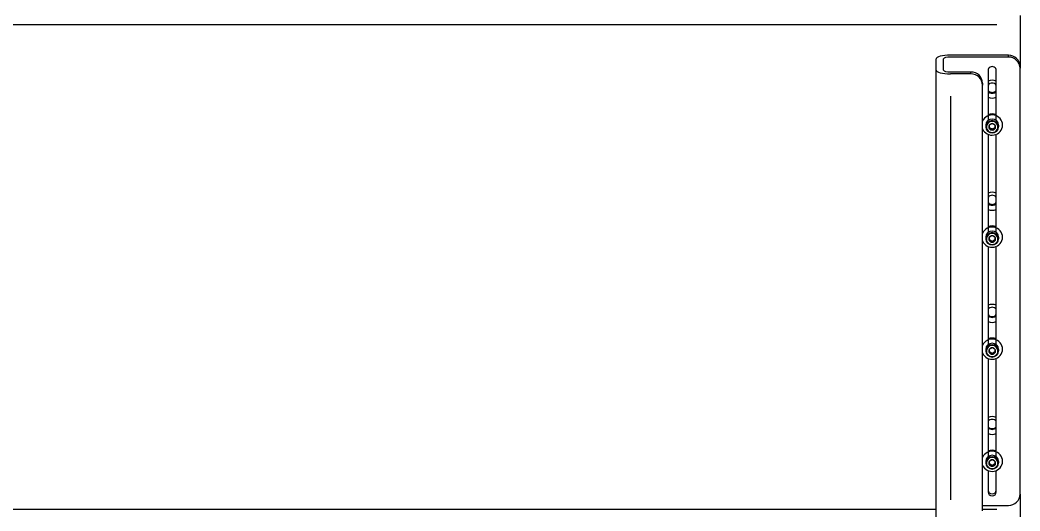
# Model space of a CAD drawing. Header units: millimetres. Extents: x -187347 to 135007, y -6415 to 292048.
# Drawn here: x -50219.6 to -49788.4, y 26891.9 to 27103.5 of the extents above; entities that cross this region are included whole.
import ezdxf

# ---------------------------------------------------------------- set-up
doc = ezdxf.new("R2010")
doc.units = ezdxf.units.MM
doc.header["$LTSCALE"] = 100
doc.layers.get('0').update_dxf_attribs({"lineweight": 18})
doc.layers.add('Layout CAT2', color=6, linetype='Continuous')

# ---------------------------------------------------------------- blocks, each defined once
blk = doc.blocks.new('25g245g2fd')
at = {"color": 0}
for p, q in [((21890.98, -3380.2), (21890.98, -3384.2)), ((21090.99, -3384.2), (21880.96, -3384.2)), ((21890.98, -3384.2), (21890.98, -3402.19)), ((21885.98, -3397.36), (21860.98, -3397.36)), ((21885.98, -3398.18), (21885.98, -3397.36)), ((21854.8, -3403.83), (21854.8, -3398.96)), ((21857.98, -3403.83), (21857.98, -3398.96)), ((21885.98, -3398.18), (21860.98, -3398.18)), ((21854.8, -3597.02), (21854.8, -3403.83)), ((21869.8, -3404.61), (21860.98, -3404.61)), ((21869.8, -3405.43), (21860.98, -3405.43)), ((21869.8, -3405.43), (21869.8, -3404.61)), ((21877.23, -3403.98), (21877.23, -3425.5)), ((21880.73, -3425.5), (21880.73, -3403.98)), ((21890.98, -3402.19), (21890.98, -3403.01)), ((21890.98, -3586.54), (21890.98, -3403.01)), ((21874.8, -3409.44), (21874.8, -3410.26)), ((21874.8, -3593.79), (21874.8, -3410.26)), ((21860.98, -3415.09), (21860.98, -3588.96)), ((21876.23, -3427.55), (21876.23, -3428.18)), ((21880.23, -3428.47), (21880.23, -3427.56)), ((21881.73, -3427.55), (21881.73, -3428.18)), ((21883.48, -3427.48), (21883.48, -3427.27)), ((21876.23, -3428.18), (21876.5, -3428.26)), ((21877.23, -3431.48), (21877.23, -3473.8)), ((21877.73, -3428.21), (21877.53, -3428.26)), ((21877.73, -3428.47), (21878.98, -3429.16)), ((21878.98, -3429.16), (21880.23, -3428.47)), ((21878.98, -3429.16), (21878.98, -3429.65)), ((21880.23, -3428.47), (21880.23, -3428.95)), ((21880.73, -3473.8), (21880.73, -3431.48)), ((21881.73, -3428.18), (21881.45, -3428.26)), ((21876.23, -3475.85), (21876.23, -3476.48)), ((21876.23, -3476.48), (21876.5, -3476.55)), ((21877.73, -3476.5), (21877.53, -3476.55)), ((21877.73, -3476.76), (21878.98, -3477.46)), ((21878.98, -3477.46), (21880.23, -3476.76)), ((21878.98, -3477.46), (21878.98, -3477.95)), ((21880.23, -3476.76), (21880.23, -3475.85)), ((21880.23, -3476.76), (21880.23, -3477.25)), ((21881.73, -3476.48), (21881.45, -3476.55)), ((21881.73, -3475.85), (21881.73, -3476.48)), ((21883.48, -3475.77), (21883.48, -3475.57)), ((21877.23, -3479.78), (21877.23, -3522.09)), ((21880.73, -3522.09), (21880.73, -3479.78)), ((21876.23, -3524.14), (21876.23, -3524.78)), ((21876.23, -3524.78), (21876.5, -3524.85)), ((21877.73, -3524.8), (21877.53, -3524.85)), ((21877.73, -3525.06), (21878.98, -3525.76)), ((21878.98, -3525.76), (21880.23, -3525.06)), ((21878.98, -3525.76), (21878.98, -3526.24)), ((21880.23, -3525.06), (21880.23, -3524.15)), ((21880.23, -3525.06), (21880.23, -3525.54)), ((21881.73, -3524.78), (21881.45, -3524.85)), ((21881.73, -3524.14), (21881.73, -3524.78)), ((21883.48, -3524.07), (21883.48, -3523.86)), ((21877.23, -3528.07), (21877.23, -3570.39)), ((21880.73, -3570.39), (21880.73, -3528.07)), ((21876.23, -3572.44), (21876.23, -3573.07)), ((21876.23, -3573.07), (21876.5, -3573.14)), ((21877.73, -3573.09), (21877.53, -3573.14)), ((21877.73, -3573.36), (21878.98, -3574.05)), ((21878.98, -3574.05), (21880.23, -3573.36)), ((21878.98, -3574.05), (21878.98, -3574.54)), ((21880.23, -3573.36), (21880.23, -3572.45)), ((21880.23, -3573.36), (21880.23, -3573.84)), ((21881.73, -3573.07), (21881.45, -3573.14)), ((21881.73, -3572.44), (21881.73, -3573.07)), ((21883.48, -3572.37), (21883.48, -3572.16)), ((21877.23, -3576.37), (21877.23, -3585.57)), ((21880.73, -3585.57), (21880.73, -3576.37)), ((21890.98, -3586.54), (21890.98, -3593.06)), ((21874.8, -3591.37), (21885.98, -3591.37)), ((21090.99, -3593.07), (21854.79, -3593.06)), ((21874.79, -3593.06), (21880.97, -3593.06)), ((21890.98, -3593.06), (21890.98, -3597.64))]:
    blk.add_line(p, q, dxfattribs=at)
for centre, major_axis, ratio, start_param, end_param in [((21860.98, -3398.96), (-6.17, 0), 0.258819, 4.712389, 6.283185), ((21885.98, -3402.19), (-5, 0), 0.965926, 3.141593, 4.712389), ((21860.98, -3398.96), (-3, 0), 0.258819, 4.712389, 6.283185), ((21885.98, -3403.01), (5, 0), 0.965926, 0, 1.570796), ((21860.98, -3403.83), (-6.17, 0), 0.258819, 0, 1.570796), ((21860.98, -3403.83), (-3, 0), 0.258819, 0, 1.570796), ((21869.8, -3409.44), (-5, 0), 0.965926, 3.141593, 4.712389), ((21869.8, -3410.26), (5, 0), 0.965926, 0, 1.570796), ((21878.98, -3403.98), (1.75, 0), 0.965926, 0, 3.141593), ((21878.98, -3412.04), (4, 0), 0.965926, 1.117916, 2.023578), ((21878.98, -3411.59), (-2.25, 0), 0.965926, 3.821257, 5.603423), ((21878.98, -3411.22), (-2.25, 0), 0.965926, 0.679762, 2.461929), ((21878.98, -3411.59), (-2.25, 0), 0.965926, 0.679762, 2.461929), ((21878.98, -3412.04), (4, 0), 0.965926, 4.259607, 5.165269), ((21878.98, -3427.48), (-4.5, 0), 0.965926, 0.382426, 5.900768), ((21878.98, -3426.53), (4, 0), 0.965926, 1.117916, 2.023578), ((21878.98, -3427.27), (-4.5, 0), 0.965926, 4.312965, 5.111783), ((21878.98, -3427.55), (2.75, 0), 0.965926, 0.00006, 3.141519), ((21878.98, -3428.18), (-2.75, 0), 0.965926, 3.141653, 6.283112), ((21878.98, -3428.26), (2.47, 0), 0.965926, 0.000067, 3.141512), ((21878.98, -3428.26), (1.44, 0), 0.965926, 2.617986, 3.141459), ((21878.98, -3428.26), (1.44, 0), 0.965926, 1.570964, 2.617971), ((21878.98, -3428.26), (1.44, 0), 0.965926, 0.523792, 1.570789), ((21878.98, -3428.26), (1.44, 0), 0.965926, 5.759596, 6.806777), ((21878.98, -3428.18), (-2.75, 0), 0.965926, 6.283178, 9.42477), ((21878.98, -3428.26), (2.47, 0), 0.965926, 3.141585, 6.283178), ((21878.98, -3428.26), (1.44, 0), 0.965926, 3.141585, 3.664985), ((21878.98, -3428.26), (1.44, 0), 0.965926, 3.665184, 4.712208), ((21878.98, -3428.26), (1.44, 0), 0.965926, 4.712382, 5.759579), ((21878.98, -3460.33), (4, 0), 0.965926, 1.117916, 2.023578), ((21878.98, -3459.88), (-2.25, 0), 0.965926, 3.821257, 5.603423), ((21878.98, -3459.51), (-2.25, 0), 0.965926, 0.679762, 2.461929), ((21878.98, -3459.88), (-2.25, 0), 0.965926, 0.679762, 2.461929), ((21878.98, -3460.33), (4, 0), 0.965926, 4.259607, 5.165269), ((21878.98, -3474.82), (4, 0), 0.965926, 1.117916, 2.023578), ((21878.98, -3475.78), (-4.5, 0), 0.965926, 0.382424, 5.90077), ((21878.98, -3475.85), (2.75, 0), 0.965926, 0.00006, 3.141519), ((21878.98, -3476.48), (-2.75, 0), 0.965926, 3.141653, 6.283112), ((21878.98, -3476.55), (2.47, 0), 0.965926, 0.000067, 3.141512), ((21878.98, -3475.57), (-4.5, 0), 0.965926, 4.31297, 5.111789), ((21878.98, -3476.55), (1.44, 0), 0.965926, 1.570979, 2.617979), ((21878.98, -3476.55), (1.44, 0), 0.965926, 0.5238, 1.570789), ((21878.98, -3476.48), (-2.75, 0), 0.965926, 6.283178, 9.42477), ((21878.98, -3476.55), (2.47, 0), 0.965926, 3.141585, 6.283178), ((21878.98, -3476.55), (1.44, 0), 0.965926, 2.617986, 3.141459), ((21878.98, -3476.55), (1.44, 0), 0.965926, 3.141585, 3.664977), ((21878.98, -3476.55), (1.44, 0), 0.965926, 3.665184, 4.712193), ((21878.98, -3476.55), (1.44, 0), 0.965926, 4.712382, 5.759579), ((21878.98, -3476.55), (1.44, 0), 0.965926, 5.759588, 6.806777), ((21878.98, -3508.63), (4, 0), 0.965926, 1.117916, 2.023578), ((21878.98, -3508.18), (-2.25, 0), 0.965926, 3.821257, 5.603423), ((21878.98, -3507.81), (-2.25, 0), 0.965926, 0.679762, 2.461929), ((21878.98, -3508.18), (-2.25, 0), 0.965926, 0.679762, 2.461929), ((21878.98, -3508.63), (4, 0), 0.965926, 4.259607, 5.165269), ((21878.98, -3524.07), (-4.5, 0), 0.965926, 0.382422, 5.900772), ((21878.98, -3524.14), (2.75, 0), 0.965926, 0.00006, 3.141519), ((21878.98, -3524.78), (-2.75, 0), 0.965926, 3.141653, 6.283112), ((21878.98, -3524.85), (2.47, 0), 0.965926, 0.000067, 3.141512), ((21878.98, -3523.12), (4, 0), 0.965926, 1.117916, 2.023578), ((21878.98, -3523.86), (-4.5, 0), 0.965926, 4.312975, 5.111794), ((21878.98, -3524.78), (-2.75, 0), 0.965926, 6.283178, 9.42477), ((21878.98, -3524.85), (2.47, 0), 0.965926, 3.141585, 6.283178), ((21878.98, -3524.85), (1.44, 0), 0.965926, 2.617987, 3.141459), ((21878.98, -3524.85), (1.44, 0), 0.965926, 3.141585, 3.664969), ((21878.98, -3524.85), (1.44, 0), 0.965926, 1.570995, 2.617986), ((21878.98, -3524.85), (1.44, 0), 0.965926, 3.665184, 4.712177), ((21878.98, -3524.85), (1.44, 0), 0.965926, 0.523808, 1.570789), ((21878.98, -3524.85), (1.44, 0), 0.965926, 4.712382, 5.759579), ((21878.98, -3524.85), (1.44, 0), 0.965926, 5.75958, 6.806777), ((21878.98, -3556.93), (4, 0), 0.965926, 1.117916, 2.023578), ((21878.98, -3556.47), (-2.25, 0), 0.965926, 3.821257, 5.603423), ((21878.98, -3556.11), (-2.25, 0), 0.965926, 0.679762, 2.461929), ((21878.98, -3556.47), (-2.25, 0), 0.965926, 0.679762, 2.461929), ((21878.98, -3556.93), (4, 0), 0.965926, 4.259607, 5.165269), ((21878.98, -3572.37), (-4.5, 0), 0.965926, 0.38242, 5.900774), ((21878.98, -3572.44), (2.75, 0), 0.965926, 0.00006, 3.141519), ((21878.98, -3571.42), (4, 0), 0.965926, 1.117916, 2.023578), ((21878.98, -3572.16), (-4.5, 0), 0.965926, 4.31298, 5.111799), ((21878.98, -3573.07), (-2.75, 0), 0.965926, 3.141653, 6.283112), ((21878.98, -3573.07), (-2.75, 0), 0.965926, 6.283178, 9.42477), ((21878.98, -3573.14), (2.47, 0), 0.965926, 0.000067, 3.141512), ((21878.98, -3573.14), (2.47, 0), 0.965926, 3.141585, 6.283178), ((21878.98, -3573.14), (1.44, 0), 0.965926, 2.617995, 3.141459), ((21878.98, -3573.14), (1.44, 0), 0.965926, 3.141585, 3.664961), ((21878.98, -3573.14), (1.44, 0), 0.965926, 1.57101, 2.617986), ((21878.98, -3573.14), (1.44, 0), 0.965926, 3.665184, 4.712162), ((21878.98, -3573.14), (1.44, 0), 0.965926, 0.523816, 1.570789), ((21878.98, -3573.14), (1.44, 0), 0.965926, 4.712382, 5.759572), ((21878.98, -3573.14), (1.44, 0), 0.965926, 5.759579, 6.806777), ((21878.98, -3584.75), (1.75, 0), 0.965926, 3.141593, 6.283185), ((21878.98, -3585.57), (1.75, 0), 0.965926, 3.141593, 6.283185), ((21885.98, -3586.54), (5, 0), 0.965926, 4.712389, 6.283185)]:
    blk.add_ellipse(centre, major_axis=major_axis, ratio=ratio, start_param=start_param, end_param=end_param, dxfattribs=at)
for points in [[(21878.98, -3426.86), (21878.64, -3427), (21878.06, -3427.32), (21877.73, -3427.56)], [(21877.73, -3427.56), (21877.73, -3427.71), (21877.73, -3428.03), (21877.73, -3428.21)], [(21880.23, -3427.56), (21879.89, -3427.32), (21879.31, -3427), (21878.98, -3426.86)], [(21877.73, -3428.95), (21878.06, -3429.09), (21878.64, -3429.41), (21878.98, -3429.65)], [(21878.98, -3429.65), (21879.31, -3429.41), (21879.89, -3429.09), (21880.23, -3428.95)], [(21878.98, -3475.16), (21878.64, -3475.29), (21878.06, -3475.62), (21877.73, -3475.85)], [(21880.23, -3475.85), (21879.89, -3475.62), (21879.31, -3475.29), (21878.98, -3475.16)], [(21877.73, -3475.85), (21877.73, -3476.01), (21877.73, -3476.32), (21877.73, -3476.5)], [(21877.73, -3477.25), (21878.06, -3477.38), (21878.64, -3477.71), (21878.98, -3477.95)], [(21878.98, -3477.95), (21879.31, -3477.71), (21879.89, -3477.39), (21880.23, -3477.25)], [(21878.98, -3523.45), (21878.64, -3523.59), (21878.06, -3523.91), (21877.73, -3524.15)], [(21877.73, -3524.15), (21877.73, -3524.3), (21877.73, -3524.62), (21877.73, -3524.8)], [(21877.73, -3525.54), (21878.06, -3525.68), (21878.64, -3526), (21878.98, -3526.24)], [(21880.23, -3524.15), (21879.89, -3523.91), (21879.31, -3523.59), (21878.98, -3523.45)], [(21878.98, -3526.24), (21879.31, -3526.01), (21879.89, -3525.68), (21880.23, -3525.54)], [(21878.98, -3571.75), (21878.64, -3571.89), (21878.06, -3572.21), (21877.73, -3572.45)], [(21877.73, -3572.45), (21877.73, -3572.6), (21877.73, -3572.92), (21877.73, -3573.09)], [(21877.73, -3573.84), (21878.06, -3573.98), (21878.64, -3574.3), (21878.98, -3574.54)], [(21880.23, -3572.45), (21879.89, -3572.21), (21879.31, -3571.89), (21878.98, -3571.75)], [(21878.98, -3574.54), (21879.31, -3574.3), (21879.89, -3573.98), (21880.23, -3573.84)]]:
    blk.add_open_spline(points, degree=2, dxfattribs=at)
for points, knots in [([(21880.23, -3428.95), (21880.23, -3428.75), (21880.23, -3428.58), (21880.23, -3428.38), (21880.23, -3428.03), (21880.23, -3427.86), (21880.23, -3427.71), (21880.23, -3427.56)], [0, 0, 0, 0.25, 0.25, 0.5, 0.75, 0.75, 1, 1, 1]), ([(21877.73, -3428.21), (21877.73, -3428.38), (21877.73, -3428.58), (21877.73, -3428.75), (21877.73, -3428.95)], [0, 0, 0, 0.5, 0.5, 1, 1, 1]), ([(21877.73, -3476.5), (21877.73, -3476.68), (21877.73, -3476.87), (21877.73, -3477.05), (21877.73, -3477.25)], [0, 0, 0, 0.5, 0.5, 1, 1, 1]), ([(21880.23, -3477.25), (21880.23, -3477.05), (21880.23, -3476.87), (21880.23, -3476.68), (21880.23, -3476.33), (21880.23, -3476.16), (21880.23, -3476.01), (21880.23, -3475.85)], [0, 0, 0, 0.25, 0.25, 0.5, 0.75, 0.75, 1, 1, 1]), ([(21877.73, -3524.8), (21877.73, -3524.97), (21877.73, -3525.17), (21877.73, -3525.34), (21877.73, -3525.54)], [0, 0, 0, 0.5, 0.5, 1, 1, 1]), ([(21880.23, -3525.54), (21880.23, -3525.34), (21880.23, -3525.17), (21880.23, -3524.97), (21880.23, -3524.62), (21880.23, -3524.45), (21880.23, -3524.3), (21880.23, -3524.15)], [0, 0, 0, 0.25, 0.25, 0.5, 0.75, 0.75, 1, 1, 1]), ([(21877.73, -3573.09), (21877.73, -3573.27), (21877.73, -3573.47), (21877.73, -3573.64), (21877.73, -3573.84)], [0, 0, 0, 0.5, 0.5, 1, 1, 1]), ([(21880.23, -3573.84), (21880.23, -3573.64), (21880.23, -3573.47), (21880.23, -3573.27), (21880.23, -3572.92), (21880.23, -3572.75), (21880.23, -3572.6), (21880.23, -3572.45)], [0, 0, 0, 0.25, 0.25, 0.5, 0.75, 0.75, 1, 1, 1])]:
    blk.add_open_spline(points, degree=2, knots=knots, dxfattribs=at)

msp = doc.modelspace()

# ---------------------------------------------------------------- block references
at = {"layer": 'Layout CAT2'}
msp.add_blockref('25g245g2fd', (-71679.42, 30485.66, -3.45), dxfattribs=at)

doc.saveas('drawing.dxf')
